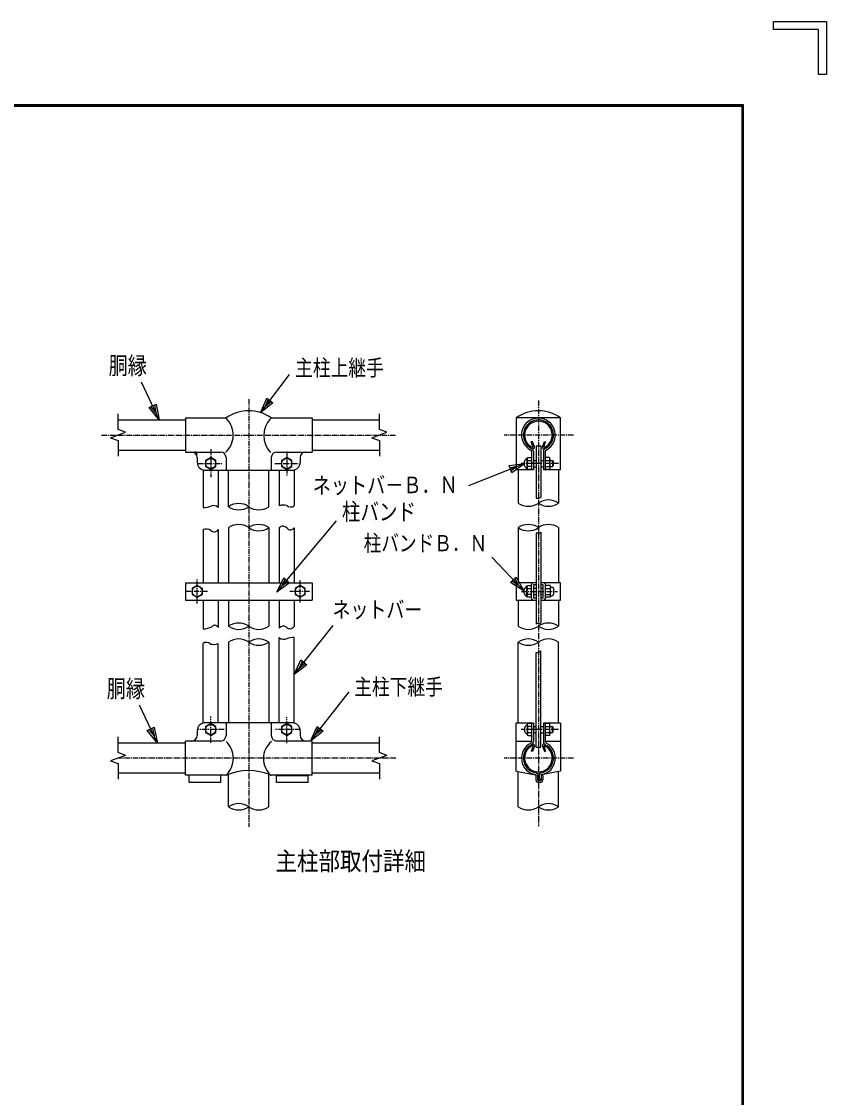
# Model space of a CAD drawing. Units: millimetres, scale not verified. Extents: x -4425 to 4425, y -3150 to 3150.
# Drawn here: x 2247 to 4425, y 238 to 3150 of the extents above; entities that cross this region are included whole.
import ezdxf
from ezdxf.enums import TextEntityAlignment as Align

# ---------------------------------------------------------------- set-up
doc = ezdxf.new("R2010")
doc.units = ezdxf.units.MM
doc.header["$LTSCALE"] = 20
doc.linetypes.add('USER1', pattern=[1.125, 0.75, -0.125, 0.125, -0.125])
for name, color, linetype, lineweight in [('0-2_1', 7, 'Continuous', 25), ('0-A_CENTLN-L', 2, 'USER1', 25), ('0-C_WAKU', 7, 'Continuous', 25)]:
    doc.layers.add(name, color=color, linetype=linetype, lineweight=lineweight)
doc.styles.add('ＭＳ ゴシック', font='')
doc.styles.get('ＭＳ ゴシック').set_extended_font_data('MS Gothic')

msp = doc.modelspace()

# ---------------------------------------------------------------- linework, layer by layer
at = {"layer": '0-2_1', "color": 4}
for p, q in [((2893.56, 2090.75), (2971.72, 2194.85)), ((2619.29, 2071.66), (2570.97, 2174.28)), ((2507.86, 2045.6), (2507.86, 2088.46)), ((3215.01, 2045.6), (3215.01, 2088.46)), ((2528, 2038.27), (2507.86, 2045.6)), ((3235.15, 2038.27), (3215.01, 2045.6)), ((2487.73, 2023.61), (2528, 2038.27)), ((3194.87, 2023.61), (3235.15, 2038.27)), ((3608.71, 1954.02), (3456.28, 1893.44)), ((2937.18, 1605.6), (3099.08, 1798.44)), ((3606.43, 1608.46), (3519.06, 1699.99)), ((2984.65, 1382.78), (3089.81, 1515.64)), ((3028.58, 1202.73), (3133.74, 1335.59)), ((2614.29, 1197.37), (2565.97, 1299.99)), ((2528, 1163.99), (2487.73, 1149.33)), ((2487.73, 1149.33), (2507.86, 1142)), ((2507.86, 1142), (2507.86, 1099.14)), ((3235.15, 1163.99), (3194.87, 1149.33)), ((3194.87, 1149.33), (3215.01, 1142)), ((3215.01, 1142), (3215.01, 1099.14))]:
    msp.add_line(p, q, dxfattribs=at)
at = {"layer": '0-2_1', "color": 2, "linetype": 'USER1'}
for p, q in [((2861.44, 2128.08), (2861.44, 970.4)), ((3645.39, 2124.5), (3645.39, 972.19)), ((3740.46, 2030.94), (3552.54, 2030.94)), ((2758.58, 1992.22), (2758.58, 1917.03)), ((2964.29, 1986.36), (2964.29, 1919.1)), ((2724.05, 1953.8), (2791.69, 1953.8)), ((2932.32, 1953.8), (2994.95, 1953.8)), ((3699.91, 1953.8), (3598.91, 1953.8)), ((2722.15, 1575.04), (2722.15, 1640.56)), ((3000.72, 1577.24), (3000.72, 1639.83)), ((2750.27, 1607.73), (2692.93, 1607.73)), ((3026.35, 1607.73), (2972.81, 1607.73)), ((3599.85, 1607.73), (3697.03, 1607.73)), ((2758.58, 1197.67), (2758.58, 1269.41)), ((2964.29, 1196.94), (2964.29, 1267.21)), ((2794.7, 1233.8), (2725.21, 1233.8)), ((3002.05, 1233.8), (2934.07, 1233.8)), ((3699.91, 1233.8), (3598.91, 1233.8)), ((3740.46, 1156.66), (3552.54, 1156.66))]:
    msp.add_line(p, q, dxfattribs=at)
at = {"layer": '0-2_1'}
for p, q in [((2507.86, 2071.66), (2690.01, 2071.66)), ((2690.01, 2077.01), (2690.01, 1984.87)), ((2690.01, 2077.01), (2800.79, 2077.01)), ((2922.08, 2077.01), (3032.86, 2077.01)), ((3032.86, 2077.01), (3032.86, 1984.87)), ((3032.86, 2071.66), (3215.01, 2071.66)), ((3705.18, 2077.01), (3585.6, 2077.01)), ((3585.6, 2077.01), (3585.6, 2030.94)), ((3705.18, 2030.94), (3705.18, 2077.01)), ((3585.6, 2030.94), (3585.6, 1936.66)), ((3629.26, 2013.27), (3626.04, 2012.1)), ((3631.18, 1997.98), (3626.04, 2012.1)), ((3634.57, 1998.69), (3629.26, 2013.27)), ((3656.21, 1998.69), (3661.51, 2013.27)), ((3659.6, 1997.98), (3664.74, 2012.1)), ((3661.51, 2013.27), (3664.74, 2012.1)), ((3705.18, 1936.66), (3705.18, 2030.94)), ((2507.86, 1990.23), (2690.01, 1990.23)), ((2690.01, 1984.87), (2785.26, 1984.87)), ((2937.62, 1984.87), (3032.86, 1984.87)), ((3032.86, 1990.23), (3215.01, 1990.23)), ((3626.85, 1986.41), (3626.85, 1936.66)), ((3631.78, 1986.54), (3631.78, 1936.66)), ((3638.96, 2001.45), (3638.96, 1859.86)), ((3638.96, 2001.45), (3651.82, 2001.45)), ((3651.82, 2001.45), (3651.82, 1861.74)), ((3659, 1986.54), (3659, 1936.66)), ((3663.92, 1986.42), (3663.92, 1936.66)), ((2722.15, 1969.87), (2722.15, 1957.01)), ((2758.58, 1969.88), (2744.65, 1961.84)), ((2744.65, 1961.84), (2744.65, 1945.76)), ((2772.51, 1961.84), (2758.58, 1969.88)), ((2772.51, 1945.76), (2772.51, 1961.84)), ((2800.26, 1969.87), (2800.26, 1935.59)), ((2922.62, 1969.87), (2922.62, 1935.59)), ((2964.29, 1969.88), (2950.36, 1961.84)), ((2950.36, 1961.84), (2950.36, 1945.76)), ((2978.22, 1961.84), (2964.29, 1969.88)), ((2978.22, 1945.76), (2978.22, 1961.84)), ((3000.72, 1969.87), (3000.72, 1957.01)), ((3614.75, 1967.02), (3616.39, 1969.87)), ((3614.75, 1940.58), (3614.75, 1967.02)), ((3616.04, 1961.84), (3626.85, 1961.84)), ((3616.39, 1969.87), (3626.85, 1969.87)), ((3631.78, 1962.37), (3638.96, 1962.37)), ((3651.82, 1962.37), (3659, 1962.37)), ((3674.53, 1969.87), (3663.82, 1969.87)), ((3663.82, 1961.83), (3674.53, 1961.83)), ((3676.68, 1965.88), (3676.68, 1940.4)), ((3676.68, 1961.83), (3683.1, 1961.83)), ((3683.1, 1961.83), (3685.25, 1959.69)), ((3683.1, 1961.83), (3683.1, 1945.77)), ((3685.25, 1959.69), (3685.25, 1947.91)), ((2738.22, 1935.59), (2738.22, 1835.1)), ((2743.58, 1935.59), (2922.62, 1935.59)), ((2744.65, 1945.76), (2758.58, 1937.72)), ((2758.58, 1937.72), (2772.51, 1945.76)), ((2778.94, 1935.59), (2778.94, 1835.1)), ((2807.01, 1837.01), (2807.01, 1935.59)), ((2915.87, 1837.01), (2915.87, 1935.59)), ((2922.08, 1935.59), (2979.29, 1935.59)), ((2943.94, 1935.59), (2943.94, 1839.39)), ((2950.36, 1945.76), (2964.29, 1937.72)), ((2964.29, 1937.72), (2978.22, 1945.76)), ((2984.65, 1935.59), (2984.65, 1839.39)), ((3631.78, 1936.66), (3585.6, 1936.66)), ((3590.96, 1936.66), (3590.96, 1846.66)), ((3626.85, 1945.76), (3616.04, 1945.76)), ((3631.78, 1945.23), (3638.96, 1945.23)), ((3651.82, 1945.23), (3659, 1945.23)), ((3705.18, 1936.66), (3658.25, 1936.66)), ((3663.82, 1945.77), (3674.53, 1945.77)), ((3674.53, 1937.73), (3663.82, 1937.73)), ((3676.68, 1945.77), (3683.1, 1945.77)), ((3685.25, 1947.91), (3683.1, 1945.77)), ((3699.82, 1936.66), (3699.82, 1846.66)), ((2807.01, 1780.23), (2807.01, 1631.3)), ((2915.87, 1780.23), (2915.87, 1631.3)), ((2943.94, 1779.39), (2943.94, 1631.3)), ((2984.65, 1779.39), (2984.65, 1631.3)), ((3590.96, 1780.23), (3590.96, 1631.3)), ((3699.82, 1780.23), (3699.82, 1631.3)), ((2738.22, 1775.1), (2738.22, 1631.3)), ((2778.94, 1775.1), (2778.94, 1631.3)), ((3638.96, 1764.87), (3638.96, 1518.73)), ((3651.82, 1767.65), (3651.82, 1522.91)), ((2690.01, 1631.3), (2690.01, 1584.16)), ((3585.6, 1631.3), (3585.6, 1584.16)), ((3626.1, 1631.3), (3585.6, 1631.3)), ((3638.96, 1631.3), (3626.1, 1631.3)), ((3664.68, 1631.3), (3651.82, 1631.3)), ((2722.15, 1623.81), (2708.22, 1615.77)), ((2708.22, 1615.77), (2708.22, 1599.69)), ((2736.08, 1615.77), (2722.15, 1623.81)), ((2736.08, 1599.69), (2736.08, 1615.77)), ((3000.72, 1623.81), (2986.79, 1615.77)), ((2986.79, 1615.77), (2986.79, 1599.69)), ((3014.65, 1615.77), (3000.72, 1623.81)), ((3014.65, 1599.69), (3014.65, 1615.77)), ((3614.32, 1620.95), (3615.96, 1623.8)), ((3614.32, 1594.51), (3614.32, 1620.95)), ((3615.61, 1615.77), (3626.1, 1615.77)), ((3615.96, 1623.8), (3626.1, 1623.8)), ((3626.1, 1624.87), (3626.1, 1590.59)), ((3632.1, 1616.3), (3638.96, 1616.3)), ((3651.82, 1616.3), (3658.68, 1616.3)), ((3677.53, 1623.8), (3664.67, 1623.8)), ((3664.67, 1615.76), (3677.37, 1615.76)), ((3664.68, 1590.59), (3664.68, 1624.87)), ((3677.53, 1623.8), (3677.53, 1591.66)), ((3677.53, 1619.51), (3681.82, 1619.51)), ((3686.1, 1615.23), (3686.1, 1600.23)), ((2690.01, 1584.16), (3032.86, 1584.16)), ((2708.22, 1599.69), (2722.15, 1591.65)), ((2722.15, 1591.65), (2736.08, 1599.69)), ((2738.22, 1584.16), (2738.22, 1506.72)), ((2778.94, 1584.16), (2778.94, 1509.87)), ((2807.01, 1584.16), (2807.01, 1513.44)), ((2915.87, 1584.16), (2915.87, 1513.44)), ((2943.94, 1584.16), (2943.94, 1508.61)), ((2984.65, 1584.16), (2984.65, 1513.02)), ((2986.79, 1599.69), (3000.72, 1591.65)), ((3000.72, 1591.65), (3014.65, 1599.69)), ((3585.6, 1584.16), (3626.1, 1584.16)), ((3590.96, 1584.16), (3590.96, 1513.44)), ((3626.1, 1599.69), (3615.61, 1599.69)), ((3626.1, 1584.16), (3638.96, 1584.16)), ((3632.1, 1599.16), (3638.96, 1599.16)), ((3632.1, 1590.16), (3638.96, 1590.16)), ((3651.82, 1599.16), (3658.68, 1599.16)), ((3651.82, 1584.16), (3664.68, 1584.16)), ((3664.67, 1599.7), (3677.37, 1599.7)), ((3677.53, 1591.66), (3664.67, 1591.66)), ((3677.53, 1595.94), (3681.82, 1595.94)), ((3699.82, 1584.16), (3699.82, 1513.44)), ((2738.22, 1252.01), (2738.22, 1466.4)), ((2778.94, 1252.01), (2778.94, 1466.4)), ((2807.01, 1470.59), (2807.01, 1252.01)), ((2915.87, 1470.59), (2915.87, 1252.01)), ((2943.94, 1252.01), (2943.94, 1482.78)), ((2984.65, 1252.01), (2984.65, 1482.78)), ((3590.96, 1250.94), (3590.96, 1470.59)), ((3699.82, 1250.94), (3699.82, 1470.59)), ((3638.96, 1186.15), (3638.96, 1442.23)), ((3651.82, 1186.15), (3651.82, 1446.62)), ((2722.15, 1230.59), (2722.15, 1217.73)), ((2979.29, 1252.01), (2743.58, 1252.01)), ((2758.58, 1249.88), (2744.65, 1241.84)), ((2744.65, 1241.84), (2744.65, 1225.76)), ((2744.65, 1225.76), (2758.58, 1217.72)), ((2772.51, 1241.84), (2758.58, 1249.88)), ((2758.58, 1217.72), (2772.51, 1225.76)), ((2772.51, 1225.76), (2772.51, 1241.84)), ((2800.26, 1252.01), (2800.26, 1217.73)), ((2922.62, 1252.01), (2922.62, 1217.73)), ((2964.29, 1249.88), (2950.36, 1241.84)), ((2950.36, 1241.84), (2950.36, 1225.76)), ((2950.36, 1225.76), (2964.29, 1217.72)), ((2978.22, 1241.84), (2964.29, 1249.88)), ((2964.29, 1217.72), (2978.22, 1225.76)), ((2978.22, 1225.76), (2978.22, 1241.84)), ((3000.72, 1230.59), (3000.72, 1217.73)), ((3631.78, 1250.94), (3585.6, 1250.94)), ((3615.39, 1247.02), (3615.39, 1220.58)), ((3626.85, 1241.84), (3616.68, 1241.84)), ((3616.68, 1225.76), (3626.85, 1225.76)), ((3626.85, 1250.94), (3626.85, 1201.19)), ((3631.78, 1250.94), (3631.78, 1201.07)), ((3631.78, 1242.37), (3638.96, 1242.37)), ((3631.78, 1225.23), (3638.96, 1225.23)), ((3651.82, 1242.37), (3659, 1242.37)), ((3651.82, 1225.23), (3659, 1225.23)), ((3659, 1250.94), (3659, 1201.07)), ((3705.17, 1250.94), (3659, 1250.94)), ((3674.62, 1249.87), (3663.82, 1249.87)), ((3663.82, 1241.83), (3674.92, 1241.83)), ((3663.82, 1225.77), (3674.89, 1225.77)), ((3663.92, 1250.94), (3663.92, 1201.19)), ((3676.67, 1221.41), (3676.67, 1245.71)), ((3676.67, 1241.83), (3683.53, 1241.83)), ((3676.67, 1225.77), (3683.53, 1225.77)), ((3685.25, 1227.49), (3683.53, 1225.77)), ((3685.25, 1227.49), (3685.25, 1240.12)), ((2690.01, 1197.37), (2507.86, 1197.37)), ((2690.01, 1110.59), (2690.01, 1202.73)), ((2785.26, 1202.73), (2690.01, 1202.73)), ((3032.86, 1202.73), (2937.62, 1202.73)), ((3032.86, 1110.59), (3032.86, 1202.73)), ((3215.01, 1197.37), (3032.86, 1197.37)), ((3585.6, 1202.73), (3626.85, 1202.73)), ((3615.39, 1220.58), (3617.03, 1217.73)), ((3617.03, 1217.73), (3626.85, 1217.73)), ((3675.21, 1217.73), (3663.82, 1217.73)), ((3663.92, 1202.73), (3705.17, 1202.73)), ((3631.18, 1189.62), (3626.04, 1175.5)), ((3629.27, 1174.33), (3626.04, 1175.5)), ((3634.57, 1188.91), (3629.27, 1174.33)), ((3638.96, 1186.15), (3651.82, 1186.15)), ((3656.21, 1188.91), (3661.51, 1174.33)), ((3659.6, 1189.62), (3664.74, 1175.5)), ((3661.51, 1174.33), (3664.74, 1175.5)), ((2690.01, 1115.94), (2507.86, 1115.94)), ((2801.84, 1110.59), (2690.01, 1110.59)), ((2700.72, 1090.66), (2700.72, 1110.59)), ((2786.44, 1090.66), (2786.44, 1110.59)), ((2807.01, 1024.87), (2807.01, 1112.67)), ((2915.87, 1024.87), (2915.87, 1112.67)), ((3032.86, 1110.59), (2920.53, 1110.59)), ((2936.44, 1090.66), (2936.44, 1110.59)), ((3022.15, 1108.44), (2936.44, 1108.44)), ((3022.15, 1090.66), (3022.15, 1110.59)), ((3215.01, 1115.94), (3032.86, 1115.94)), ((3585.38, 1121.11), (3637.69, 1111.17)), ((3590.96, 1024.87), (3590.96, 1120.05)), ((3638.32, 1109.66), (3638.32, 1097.73)), ((3643.25, 1109.77), (3643.25, 1097.73)), ((3647.53, 1109.77), (3647.53, 1098.8)), ((3652.46, 1109.66), (3652.46, 1097.73)), ((3657.39, 1109.52), (3652.46, 1109.52)), ((3705.13, 1121.11), (3653.37, 1111.41)), ((3657.39, 1109.52), (3657.39, 1097.73)), ((3699.82, 1024.87), (3699.82, 1120.12)), ((2786.44, 1090.66), (2700.72, 1090.66)), ((3022.15, 1090.66), (2936.44, 1090.66)), ((3650.32, 1095.59), (3645.39, 1095.59)), ((3650.32, 1090.66), (3645.39, 1090.66)), ((3652.46, 1098.8), (3647.53, 1098.8))]:
    msp.add_line(p, q, dxfattribs=at)
at = {"layer": '0-2_1', "color": 4}
for points in [[(2927.18, 2118.03), (2893.56, 2090.75), (2910.39, 2130.64)], [(2610.9, 2114.13), (2619.29, 2071.66), (2591.9, 2105.18)], [(3565.8, 1948.26), (3608.71, 1954.02), (3573.56, 1928.75)], [(2972.23, 1631.02), (2937.18, 1605.6), (2956.15, 1644.52)], [(3585.02, 1646.09), (3606.43, 1608.46), (3569.83, 1631.59)], [(3018.95, 1409.2), (2984.65, 1382.78), (3002.48, 1422.23)], [(2605.9, 1239.84), (2614.29, 1197.37), (2586.9, 1230.9)], [(3062.88, 1229.15), (3028.58, 1202.73), (3046.41, 1242.18)]]:
    msp.add_lwpolyline(points, close=True, dxfattribs=at)
for points in [[(2922.98, 2121.19), (2906.17, 2107.54), (2914.58, 2127.49)], [(2606.15, 2111.89), (2610.35, 2090.66), (2596.65, 2107.42)], [(2487.73, 2023.61), (2507.86, 2016.28), (2507.86, 1973.43)], [(3194.87, 2023.61), (3215.01, 2016.28), (3215.01, 1973.43)], [(3567.74, 1943.38), (3589.2, 1946.26), (3571.62, 1933.63)], [(2968.21, 1634.39), (2950.69, 1621.68), (2960.17, 1641.14)], [(3581.23, 1642.47), (3591.93, 1623.65), (3573.63, 1635.22)], [(3014.83, 1412.45), (2997.68, 1399.25), (3006.6, 1418.97)], [(2601.15, 1237.61), (2605.35, 1216.37), (2591.65, 1233.13)], [(3058.76, 1232.4), (3041.61, 1219.2), (3050.53, 1238.92)], [(2528, 1163.99), (2507.86, 1171.32), (2507.86, 1214.17)], [(3235.15, 1163.99), (3215.01, 1171.32), (3215.01, 1214.17)]]:
    msp.add_lwpolyline(points, dxfattribs=at)
at = {"layer": '0-2_1'}
for points in [[(3626.85, 1937.73), (3616.39, 1937.73), (3614.75, 1940.58)], [(2690.01, 1631.3), (3032.86, 1631.3), (3032.86, 1584.16)], [(3664.67, 1584.16), (3705.17, 1584.16), (3705.17, 1631.3), (3664.67, 1631.3)], [(3638.96, 1625.3), (3632.1, 1625.3), (3632.1, 1590.16)], [(3651.82, 1590.16), (3658.68, 1590.16), (3658.68, 1625.3), (3651.82, 1625.3)], [(3626.1, 1591.66), (3615.96, 1591.66), (3614.32, 1594.51)], [(3585.6, 1121.07), (3585.6, 1156.66), (3585.6, 1250.94)], [(3626.85, 1249.87), (3617.03, 1249.87), (3615.39, 1247.02)], [(3683.53, 1225.77), (3683.53, 1241.83), (3685.25, 1240.12)], [(3705.17, 1250.94), (3705.17, 1156.66), (3705.17, 1121.12)]]:
    msp.add_lwpolyline(points, dxfattribs=at)
for centre in [(2758.58, 1953.8), (2964.29, 1953.8), (2722.15, 1607.73), (3000.72, 1607.73), (2758.58, 1233.8), (2964.29, 1233.8)]:
    msp.add_circle(centre, 13.93, dxfattribs=at)
for centre, radius, start, end in [((2756.14, 2030.66), 63.53, 311.73038, 45.80405), ((2861.44, 1991.3), 105, 54.71885, 125.28128), ((2969.71, 2029.24), 67.21, 136.84012, 223.16643), ((3645.39, 1993.99), 102.31, 54.24183, 125.75825), ((3645.39, 2030.94), 45.75, 297.13602, 242.86426), ((3645.39, 2030.94), 40.71, 296.23575, 242.80084), ((3645.39, 2030.94), 37.29, 294.33505, 245.82556), ((2707.15, 1969.87), 15, 0, 90), ((2714.65, 1977.37), 7.5, 0, 90), ((2785.26, 1969.87), 15, 0, 90), ((2937.62, 1969.87), 15, 90, 180), ((3015.72, 1969.87), 15, 90, 180), ((3622.57, 1986.41), 4.29, 0, 62.8646), ((3622.57, 1986.54), 9.21, 0, 62.80135), ((3630.39, 1997.79), 4.29, 245.55103, 10.6546), ((3660.39, 1997.77), 4.29, 169.34531, 287.95502), ((3668.21, 1986.54), 9.21, 117.19889, 180), ((3668.21, 1986.42), 4.29, 117.13589, 180), ((2743.58, 1957.01), 21.43, 180, 270), ((2979.29, 1957.01), 21.43, 270, 0), ((3620.94, 1953.8), 14.76, 114.79445, 245.20555), ((3640.21, 1970.59), 25.71, 187.97958, 199.90953), ((3640.46, 1953.8), 25.71, 161.79012, 198.20988), ((3661.54, 1953.89), 15.2, 328.00369, 31.54706), ((3671.65, 1965.88), 4.97, 305.37329, 54.19452), ((3640.21, 1937.01), 25.71, 160.09047, 172.02042), ((3672.47, 1941.76), 4.42, 297.11212, 62.81372), ((3632.53, 1624.87), 6.43, 90, 179.99992), ((3658.25, 1624.87), 6.43, 0, 90), ((3620.51, 1607.73), 14.76, 114.79445, 245.20555), ((3639.78, 1624.52), 25.71, 187.97958, 199.90953), ((3640.03, 1607.73), 25.71, 161.79012, 198.20988), ((3681.82, 1615.23), 4.29, 0, 90), ((3639.78, 1590.94), 25.71, 160.09047, 172.02042), ((3632.53, 1590.59), 6.43, 179.99992, 270), ((3658.25, 1590.59), 6.43, 270, 0), ((3681.82, 1600.23), 4.29, 270, 0), ((2743.58, 1230.59), 21.43, 90, 180), ((2979.29, 1230.59), 21.43, 0, 90), ((3621.58, 1233.8), 14.76, 114.79445, 245.20555), ((3640.85, 1250.59), 25.71, 187.97958, 199.90953), ((3640.85, 1217.01), 25.71, 160.09047, 172.02042), ((3641.1, 1233.8), 25.71, 161.79012, 198.20988), ((3671.33, 1245.71), 5.3, 311.91009, 51.71719), ((3671.75, 1221.41), 5.05, 313.18863, 52.72754), ((3657.78, 1233.84), 18.92, 334.43368, 24.86078), ((2707.15, 1217.73), 15, 270, 0), ((2785.26, 1217.73), 15, 270, 0), ((2757.64, 1156.03), 62.28, 313.15747, 46.88696), ((2962.21, 1155.04), 60.94, 130.33827, 228.5688), ((2937.62, 1217.73), 15, 180, 270), ((3015.72, 1217.73), 15, 180, 270), ((3645.39, 1156.66), 45.75, 117.13705, 258.90414), ((3622.57, 1201.19), 4.29, 297.13681, 0), ((3622.57, 1201.07), 9.21, 297.19983, 0), ((3630.39, 1189.81), 4.29, 349.3454, 114.44897), ((3645.39, 1156.66), 45.75, 281.09112, 62.86527), ((3660.39, 1189.83), 4.29, 72.04499, 190.65469), ((3668.21, 1201.07), 9.21, 180, 242.80228), ((3668.21, 1201.19), 4.29, 180, 242.8653), ((3645.39, 1156.66), 40.71, 117.19945, 269.99872), ((3645.39, 1156.66), 37.29, 114.17442, 65.66495), ((3645.39, 1156.66), 40.71, 269.99872, 62.80228), ((2861.44, 970.4), 152.33, 66.62423, 113.95795), ((3636.17, 1109.66), 2.14, 0, 78.90466), ((3636.17, 1109.77), 7.07, 0, 78.87952), ((3654.6, 1109.77), 7.07, 101.11607, 180), ((3654.6, 1109.66), 2.14, 101.09083, 180), ((3645.39, 1097.73), 7.07, 180, 270), ((3645.39, 1097.73), 2.14, 180, 270), ((3650.32, 1097.73), 7.07, 270, 0), ((3650.32, 1097.73), 2.14, 270, 0)]:
    msp.add_arc(centre, radius, start, end, dxfattribs=at)
at = {"layer": '0-2_1', "color": 4}
for centre, radius, start, end in [((2741.15, 1881.64), 46.63, 266.40433, 292.51282), ((2766.24, 1821.11), 18.89, 47.77401, 112.5283), ((2834.22, 1798.1), 47.49, 55.03597, 124.96473), ((2834.22, 1875.93), 47.49, 235.03528, 304.96435), ((2888.65, 1875.93), 47.49, 235.03604, 304.96481), ((2956.17, 1803.85), 37.58, 76.84252, 108.99897), ((2975.29, 1851.18), 15.05, 225.44725, 308.45767), ((3618.18, 1885.58), 47.49, 235.03528, 304.96435), ((3638.58, 1907.34), 47.48, 270.46069, 286.18906), ((3672.6, 1807.74), 47.49, 55.0352, 124.96428), ((3672.6, 1885.58), 47.49, 235.03604, 304.96481), ((2834.22, 1741.31), 47.49, 55.03597, 124.96473), ((2888.65, 1741.31), 47.49, 55.0352, 124.96473), ((2888.65, 1819.15), 47.49, 235.03604, 304.96481), ((2954.35, 1770.15), 13.92, 38.6186, 138.4232), ((2974.71, 1787.13), 12.6, 221.17502, 322.06772), ((3618.18, 1741.31), 47.49, 55.0352, 124.96473), ((3618.18, 1819.15), 47.49, 235.03528, 304.96405), ((3672.6, 1741.31), 47.49, 55.0352, 124.96396), ((2745.7, 1747.41), 28.68, 62.15757, 105.12089), ((2768.1, 1781.76), 12.72, 224.93881, 328.44345), ((3642.89, 1756), 9.69, 72.5036, 113.87069), ((3646.14, 1773.13), 7.89, 267.52176, 316.03711), ((2769.38, 1505.42), 10.54, 24.96084, 139.69595), ((2834.22, 1474.53), 47.49, 55.03597, 124.96473), ((3643.06, 1517.06), 4.43, 58.06492, 157.77608), ((3672.6, 1474.53), 47.49, 55.0352, 124.96428), ((3647.69, 1524.67), 4.49, 239.35608, 336.83288), ((2740.59, 1547.96), 41.31, 266.71991, 300.14752), ((2834.22, 1552.36), 47.49, 235.03528, 304.96435), ((2888.65, 1552.36), 47.49, 235.03604, 304.96481), ((2955.06, 1499.06), 14.66, 55.19426, 139.33984), ((2973.3, 1520.21), 13.44, 222.71982, 327.64319), ((3618.18, 1552.36), 47.49, 235.03528, 304.96435), ((3672.6, 1552.36), 47.49, 235.03604, 304.96481), ((2747.58, 1454.61), 15.05, 45.44718, 128.45758), ((2766.7, 1501.94), 37.58, 256.84259, 288.99902), ((2834.22, 1431.67), 47.49, 55.03597, 124.96473), ((2888.65, 1431.67), 47.49, 55.0352, 124.96473), ((2888.65, 1509.5), 47.49, 235.03604, 304.96481), ((2956.64, 1496.77), 18.89, 227.77408, 292.52838), ((2981.73, 1436.25), 46.63, 86.40426, 112.51272), ((3618.18, 1431.67), 47.49, 55.0352, 124.96473), ((3618.18, 1509.5), 47.49, 235.03528, 304.96405), ((3672.6, 1431.67), 47.49, 55.0352, 124.96396), ((3641.89, 1454.69), 12.79, 256.76773, 320.89233), ((2834.22, 985.96), 47.49, 55.03597, 124.96473), ((2834.22, 1063.79), 47.49, 235.03528, 304.96435), ((2888.65, 1063.79), 47.49, 235.03604, 304.96481), ((3618.18, 1063.79), 47.49, 235.03528, 304.96435), ((3672.6, 985.95), 47.49, 55.0352, 124.96428), ((3672.6, 1063.79), 47.49, 235.03604, 304.96481)]:
    msp.add_arc(centre, radius, start, end, dxfattribs=at)
at = {"layer": '0-A_CENTLN-L'}
msp.add_line((3260.01, 1156.66), (2507.87, 1156.66), dxfattribs=at)
msp.add_lwpolyline([(2462.86, 2030.94), (2861.44, 2030.94), (3260.01, 2030.94)], dxfattribs=at)
at = {"layer": '0-C_WAKU'}
for p, q in [((4281.59, 3150), (4424.84, 3150)), ((4403.36, 3006.75), (4403.36, 3128.51)), ((-4048.16, 2923), (4197.84, 2923))]:
    msp.add_line(p, q, dxfattribs=at)
for points in [[(4403.36, 3128.51), (4281.59, 3128.51), (4281.59, 3150)], [(4424.84, 3150), (4424.84, 3006.75), (4403.36, 3006.75)], [(4197.84, 2923), (4197.84, -2923), (-4048.16, -2923)], [(4195.84, 2921), (4195.84, -2921), (-4046.16, -2921)], [(-4046.16, -2921), (-4046.16, 2921), (4195.84, 2921)]]:
    msp.add_lwpolyline(points, dxfattribs=at)
msp.add_lwpolyline([(-4050.16, 2925), (4199.84, 2925), (4199.84, -2925), (-4050.16, -2925)], close=True, dxfattribs=at)

# ---------------------------------------------------------------- texts
at = {"layer": '0-2_1', "color": 4, "style": 'ＭＳ ゴシック'}
for s, height, width, p in [('胴縁', 47.36, 0.8, (2482.44, 2181.1)), ('主柱上継手', 43.99, 0.8, (2987.14, 2177.74)), ('柱バンド', 45.92, 0.8, (3113.67, 1786.48)), ('柱バンドＢ．Ｎ', 43.75, 0.8, (3172.58, 1703.26)), ('ネットバー', 44.57, 0.8, (3088.11, 1522.78)), ('胴縁', 47.36, 0.8, (2477.44, 1306.82)), ('主柱下継手', 43.99, 0.8, (3146.92, 1314.07)), ('主柱部取付詳細', 50.15, 0.85, (2934.06, 837.57))]:
    msp.add_text(s, height=height, dxfattribs=dict(at, width=width)).set_placement(p, align=Align.BOTTOM_LEFT)
at = {"layer": '0-2_1', "color": 4, "style": 'ＭＳ ゴシック', "width": 0.8}
msp.add_text('ネットバ－Ｂ．Ｎ', height=44.94, rotation=0.327, dxfattribs=at).set_placement((3034.88, 1858.44), align=Align.BOTTOM_LEFT)

doc.saveas('drawing.dxf')
